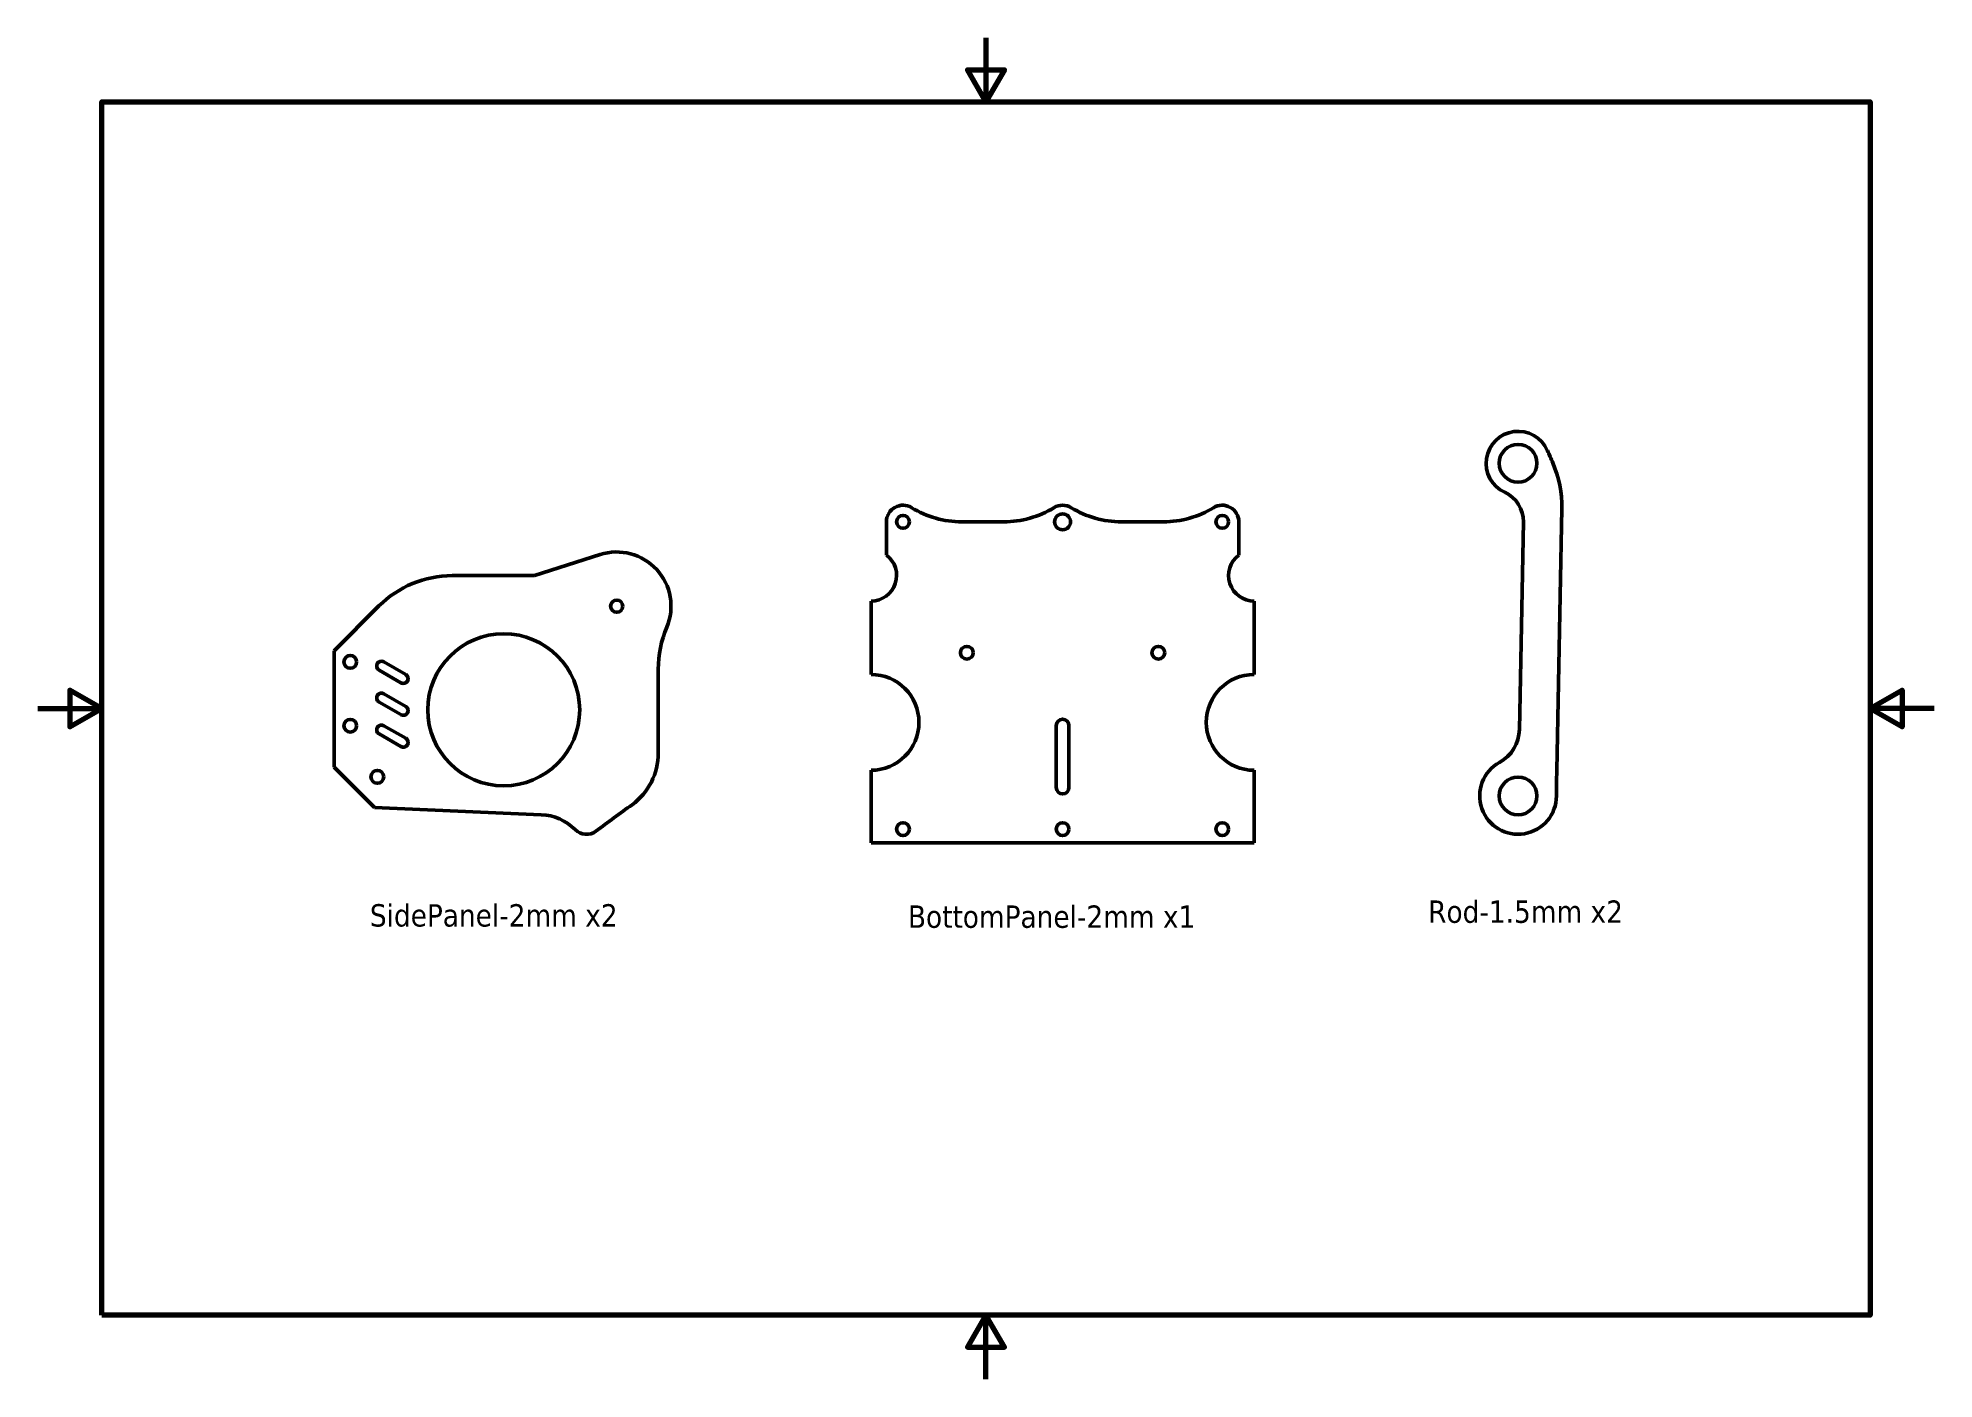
# Model space of a CAD drawing. Header units: millimetres. Extents: x 0 to 297, y 0 to 210.
import ezdxf

# ---------------------------------------------------------------- set-up
doc = ezdxf.new("R2010")
doc.units = ezdxf.units.MM
for name, color, linetype, lineweight in [('可见 (ISO)', 7, 'Continuous', 50), ('图框 (ISO)', 7, 'Continuous', 70), ('符号 (ISO)', 7, 'Continuous', 25)]:
    doc.layers.add(name, color=color, linetype=linetype, lineweight=lineweight)
doc.styles.add('注释文本 (ISO)', font='tahoma.ttf')

# ---------------------------------------------------------------- blocks, each defined once
blk = doc.blocks.new('图框 默认图框')
at = {"layer": '图框 (ISO)', "flags": 128}
for points in [[(148.5, 210), (148.5, 200), (145.61, 205), (151.39, 205), (148.5, 200)], [(10, 10), (10, 200), (287, 200), (287, 10), (10, 10)], [(0, 105), (10, 105), (5, 107.89), (5, 102.11), (10, 105)], [(297, 105), (287, 105), (292, 107.89), (292, 102.11), (287, 105)], [(148.5, 0), (148.5, 10), (145.61, 5), (151.39, 5), (148.5, 10)]]:
    blk.add_lwpolyline(points, dxfattribs=at)

msp = doc.modelspace()

# ---------------------------------------------------------------- linework, layer by layer
at = {"layer": '可见 (ISO)'}
for p, q in [((132.9, 134.23), (132.9, 129.03)), ((151.29, 134.23), (144.7, 134.23)), ((176.29, 134.23), (169.7, 134.23)), ((188.1, 129.03), (188.1, 134.23)), ((232.67, 134.22), (232.04, 101.7)), ((237.92, 95.28), (238.71, 136.3)), ((77.8, 125.8), (88.05, 129.1)), ((64.88, 125.8), (77.8, 125.8)), ((130.5, 121.83), (130.5, 110.33)), ((190.5, 110.33), (190.5, 121.83)), ((46.42, 114.05), (53.42, 121.05)), ((46.42, 95.83), (46.42, 114.05)), ((53.43, 111.01), (56.86, 109.04)), ((57.61, 110.33), (54.18, 112.31)), ((97.17, 111.14), (97.17, 98.02)), ((57.61, 105.33), (54.18, 107.31)), ((53.43, 106.01), (56.86, 104.04)), ((53.43, 101.01), (56.86, 99.04)), ((57.61, 100.33), (54.18, 102.31)), ((159.5, 92.63), (159.5, 102.33)), ((161.5, 102.33), (161.5, 92.63)), ((52.74, 89.51), (46.42, 95.83)), ((130.5, 95.33), (130.5, 83.98)), ((190.5, 83.98), (190.5, 95.33)), ((78.84, 88.37), (52.74, 89.51)), ((130.5, 83.98), (190.5, 83.98))]:
    msp.add_line(p, q, dxfattribs=at)
for centre, radius in [((231.84, 143.4), 2.96), ((135.5, 134.23), 1), ((160.5, 134.23), 1.25), ((185.5, 134.23), 1), ((90.66, 121.01), 0.95), ((72.96, 104.8), 11.9), ((48.92, 112.3), 1), ((145.5, 113.73), 1), ((175.5, 113.73), 1), ((48.92, 102.3), 1), ((53.17, 94.3), 1), ((231.84, 91.31), 2.96), ((135.5, 86.11), 1), ((160.5, 86.11), 1), ((185.5, 86.11), 1)]:
    msp.add_circle(centre, radius, dxfattribs=at)
for centre, radius, start, end in [((231.84, 143.4), 5, 23.5937, 245.3208), ((1152.83, 545.65), 1000, 203.59371, 203.71513), ((221.71, 136.62), 17, 358.9001, 23.7151), ((135.5, 134.23), 2.6, 58.4597, 180), ((160.5, 134.23), 2.6, 58.4597, 121.5403), ((185.5, 134.23), 2.6, 0, 121.5403), ((227.67, 134.31), 5, 358.9001, 65.3208), ((144.7, 149.23), 15, 238.4597, 270), ((151.29, 149.23), 15, 270, 301.5403), ((169.7, 149.23), 15, 238.4597, 270), ((176.29, 149.23), 15, 270, 301.5403), ((90.66, 121.01), 8.5, 337.2338, 107.8757), ((130.5, 125.83), 4, 270, 53.1301), ((190.5, 125.83), 4, 126.8699, 270), ((64.88, 109.59), 16.21, 90, 135), ((114.17, 111.14), 17, 157.2338, 180), ((53.81, 111.66), 0.75, 60, 240), ((57.23, 109.68), 0.75, 240, 60), ((130.5, 102.83), 7.5, 270, 90), ((190.5, 102.83), 7.5, 90, 270), ((53.81, 106.66), 0.75, 60, 240), ((57.23, 104.68), 0.75, 240, 60), ((53.81, 101.66), 0.75, 60, 240), ((160.5, 102.33), 1, 0, 180), ((226.04, 101.82), 6, 298.9001, 358.9001), ((57.23, 99.68), 0.75, 240, 60), ((87.17, 98.02), 10, 306.0816, 0), ((231.84, 91.31), 6, 118.9001, 0.0064), ((337.84, 91.33), 100, 177.7886, 180.0064), ((232.92, 95.38), 5, 357.7886, 358.9001), ((160.5, 92.63), 1, 180, 0), ((682, -718.24), 1000, 126.08164, 126.48343), ((78.49, 80.38), 8, 44.9375, 87.5), ((85.92, 87.8), 2.5, 224.9375, 306.4834)]:
    msp.add_arc(centre, radius, start, end, dxfattribs=at)

# ---------------------------------------------------------------- block references
msp.add_blockref('图框 默认图框', (0, 0))

# ---------------------------------------------------------------- texts
at = {"layer": '符号 (ISO)', "char_height": 3.5, "attachment_point": 1, "style": '注释文本 (ISO)'}
for s, insert, width in [('\\fTahoma|b0|i0;SidePanel-2mm x2', (52, 74.36), 39.4417), ('\\fTahoma|b0|i0;BottomPanel-2mm x1', (136.27, 74.16), 45.7921), ('\\fTahoma|b0|i0;Rod-1.5mm x2', (217.76, 74.94), 31.3128)]:
    msp.add_mtext(s, dxfattribs=dict(at, insert=insert, width=width))

doc.saveas('drawing.dxf')
